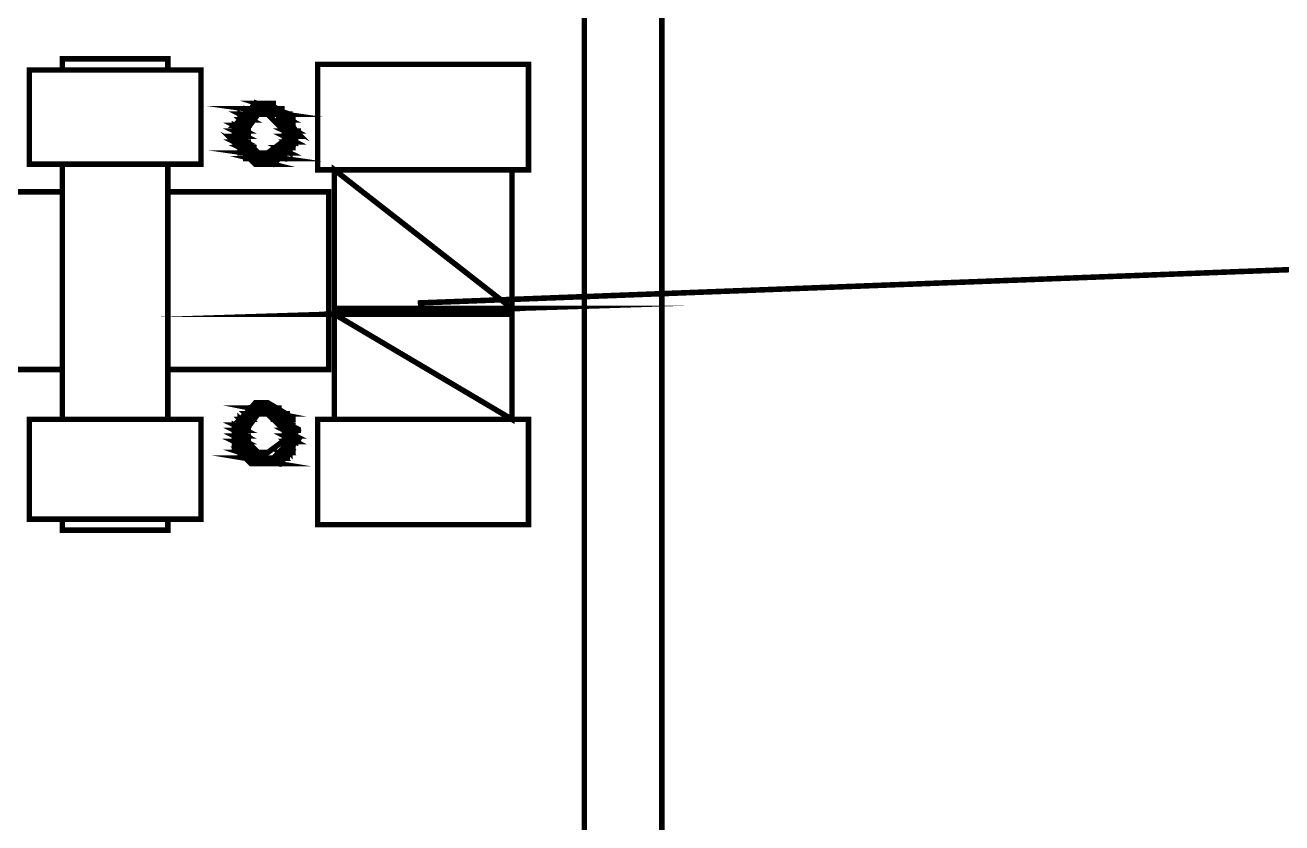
# Model space of a CAD drawing. Extents: x 219 to 1226, y 175 to 465.
# Drawn here: x 933.04 to 942.64, y 295.2 to 301.29 of the extents above; entities that cross this region are included whole.
import ezdxf

# ---------------------------------------------------------------- set-up
doc = ezdxf.new("R2010")
doc.units = 0
doc.header["$MEASUREMENT"] = 0
doc.layers.add('C00-00-00-BLACK', color=7, linetype='Continuous')
doc.layers.add('CFF-00-00', color=1, linetype='Continuous')

msp = doc.modelspace()

# ---------------------------------------------------------------- linework, layer by layer
at = {"layer": 'C00-00-00-BLACK', "const_width": 0.0423}
for points in [[(937.3104, 309.4712), (937.3104, 300.2282)], [(937.9034, 309.4712), (937.9034, 289.1222)], [(934.1284, 300.9482), (934.1284, 301.0332), (933.3234, 301.0332), (933.3234, 300.9482)], [(937.3104, 300.3142), (937.3104, 289.1222)], [(933.3234, 300.2282), (933.3234, 298.2792)], [(934.1284, 298.2792), (934.1284, 300.2282)], [(935.4004, 298.2792), (935.4004, 300.1862)], [(936.7584, 298.2792), (936.7584, 300.1862)], [(933.3234, 300.0182), (931.9234, 300.0182), (931.9234, 298.6602), (933.3234, 298.6602)], [(934.1284, 298.6602), (935.3574, 298.6602), (935.3574, 300.0182), (934.1284, 300.0182)], [(934.1284, 297.5172), (934.1284, 297.4332), (933.3234, 297.4332), (933.3234, 297.5172)], [(933.3234, 297.5172), (934.1284, 297.5172)]]:
    msp.add_lwpolyline(points, dxfattribs=at)
for points in [[(935.2734, 300.1862), (936.8844, 300.1862), (936.8844, 300.9912), (935.2734, 300.9912), (935.2734, 300.1862)], [(933.0704, 300.2282), (934.3824, 300.2282), (934.3824, 300.9482), (933.0704, 300.9482), (933.0704, 300.2282)], [(935.1044, 300.4412), (935.1044, 300.4852), (935.0244, 300.6162), (934.8934, 300.6942), (934.8504, 300.6942), (934.7974, 300.6942), (934.6384, 300.5042), (934.6384, 300.4412), (934.6384, 300.3892), (934.7974, 300.2282), (934.8504, 300.2282), (934.9144, 300.2282), (935.1044, 300.3892), (935.1044, 300.4412)], [(934.9344, 300.6942), (934.8074, 300.6942), (934.9344, 300.6522), (934.9344, 300.6942)], [(934.8074, 300.6942), (934.9344, 300.6522), (934.8074, 300.6522), (934.8074, 300.6942)], [(934.8504, 300.6942), (934.9344, 300.6942), (934.8074, 300.6942), (934.8504, 300.6942)], [(934.8914, 300.6942), (934.8504, 300.6942), (934.8914, 300.6942), (934.8914, 300.6942)], [(934.8914, 300.6942), (934.8504, 300.6942), (934.9344, 300.6942), (934.8914, 300.6942)], [(934.9774, 300.6522), (934.7234, 300.6522), (935.0204, 300.6102), (934.9774, 300.6522)], [(934.7654, 300.6102), (934.6814, 300.6102), (934.7654, 300.5672), (934.7654, 300.6102)], [(934.6814, 300.6102), (934.7654, 300.5672), (934.6814, 300.5672), (934.6814, 300.6102)], [(934.7234, 300.6102), (934.7654, 300.6102), (934.6814, 300.6102), (934.7234, 300.6102)], [(934.6814, 300.6102), (934.7654, 300.6102), (934.8074, 300.6102), (934.6814, 300.6102)], [(934.7654, 300.6102), (934.8074, 300.6102), (934.6814, 300.6102), (934.7654, 300.6102)], [(934.7234, 300.6522), (935.0204, 300.6102), (934.7234, 300.6102), (934.7234, 300.6522)], [(934.7654, 300.6522), (934.9774, 300.6522), (934.7234, 300.6522), (934.7654, 300.6522)], [(934.7234, 300.6102), (935.0204, 300.6102), (935.0614, 300.6102), (934.7234, 300.6102)], [(935.0204, 300.6102), (935.0614, 300.6102), (934.7234, 300.6102), (935.0204, 300.6102)], [(934.8504, 300.6102), (934.8914, 300.6102), (934.7234, 300.6102), (934.8504, 300.6102)], [(934.8504, 300.6102), (934.7234, 300.6102), (934.8914, 300.6102), (934.8504, 300.6102)], [(934.8074, 300.6102), (934.8504, 300.6102), (934.7234, 300.6102), (934.8074, 300.6102)], [(934.8074, 300.6102), (934.7234, 300.6102), (934.8504, 300.6102), (934.8074, 300.6102)], [(934.8074, 300.6102), (934.7234, 300.6102), (934.7654, 300.6102), (934.8074, 300.6102)], [(935.0204, 300.4412), (935.0204, 300.4832), (934.8914, 300.6102), (934.8504, 300.6102), (934.8184, 300.6102), (934.7234, 300.4832), (934.7234, 300.4412), (934.7234, 300.4092), (934.8184, 300.3142), (934.8504, 300.3142), (934.8914, 300.3142), (935.0204, 300.4092), (935.0204, 300.4412)], [(934.8074, 300.6522), (934.9774, 300.6522), (934.7654, 300.6522), (934.8074, 300.6522)], [(934.7654, 300.6522), (934.9774, 300.6522), (935.0204, 300.6522), (934.7654, 300.6522)], [(934.9774, 300.6522), (935.0204, 300.6522), (934.7654, 300.6522), (934.9774, 300.6522)], [(934.9774, 300.6522), (934.7654, 300.6522), (934.9774, 300.6522)], [(934.9344, 300.6522), (934.8074, 300.6522), (934.9774, 300.6522), (934.9344, 300.6522)], [(934.8914, 300.6102), (935.0204, 300.6102), (935.0614, 300.6102), (934.8914, 300.6102)], [(935.0204, 300.6102), (935.0614, 300.6102), (934.8914, 300.6102), (935.0204, 300.6102)], [(934.8914, 300.6102), (935.0204, 300.6102), (935.0614, 300.6102), (934.8914, 300.6102)], [(935.0204, 300.6102), (935.0614, 300.6102), (934.8914, 300.6102), (935.0204, 300.6102)], [(935.0204, 300.6102), (934.8914, 300.6102), (935.0204, 300.6102)], [(934.8914, 300.6102), (935.0204, 300.6102), (934.9344, 300.6102), (934.8914, 300.6102)], [(935.0614, 300.6102), (934.9774, 300.6102), (935.0614, 300.5672), (935.0614, 300.6102)], [(934.9344, 300.6102), (935.0204, 300.6102), (935.0614, 300.6102), (934.9344, 300.6102)], [(935.0204, 300.6102), (935.0614, 300.6102), (934.9344, 300.6102), (935.0204, 300.6102)], [(935.0204, 300.6102), (934.9344, 300.6102), (935.0614, 300.6102), (935.0204, 300.6102)], [(934.9344, 300.6102), (935.0614, 300.6102), (934.9774, 300.6102), (934.9344, 300.6102)], [(934.9774, 300.6102), (935.0614, 300.5672), (934.9774, 300.5672), (934.9774, 300.6102)], [(935.0204, 300.5672), (935.0614, 300.5252), (935.0204, 300.5252), (935.0204, 300.5672)], [(934.7234, 300.4822), (934.6384, 300.4822), (934.7234, 300.4412), (934.7234, 300.4822)], [(934.7234, 300.5252), (934.6384, 300.5252), (934.7234, 300.4822), (934.7234, 300.5252)], [(934.6814, 300.5672), (934.7234, 300.5252), (934.6384, 300.5252), (934.6814, 300.5672)], [(934.6384, 300.5252), (934.7234, 300.4822), (934.6384, 300.4822), (934.6384, 300.5252)], [(934.6384, 300.5252), (934.7234, 300.5252), (934.7654, 300.5252), (934.6384, 300.5252)], [(934.7234, 300.5252), (934.7654, 300.5252), (934.6384, 300.5252), (934.7234, 300.5252)], [(934.6384, 300.5252), (934.7234, 300.5252), (934.7654, 300.5252), (934.6384, 300.5252)], [(934.7234, 300.5252), (934.7654, 300.5252), (934.6384, 300.5252), (934.7234, 300.5252)], [(934.6384, 300.4822), (934.7234, 300.4412), (934.6384, 300.4412), (934.6384, 300.4822)], [(934.6384, 300.4822), (934.7234, 300.4822), (934.7654, 300.4822), (934.6384, 300.4822)], [(934.7234, 300.4822), (934.7654, 300.4822), (934.6384, 300.4822), (934.7234, 300.4822)], [(934.7234, 300.5672), (934.6814, 300.5672), (934.7234, 300.5252), (934.7234, 300.5672)], [(934.7234, 300.5672), (934.7654, 300.5672), (934.6814, 300.5672), (934.7234, 300.5672)], [(934.7234, 300.5672), (934.6814, 300.5672), (934.7654, 300.5672), (934.7234, 300.5672)], [(934.6814, 300.5672), (934.7234, 300.5672), (934.7654, 300.5672), (934.6814, 300.5672)], [(934.7234, 300.5672), (934.7654, 300.5672), (934.6814, 300.5672), (934.7234, 300.5672)], [(935.1044, 300.4822), (935.0204, 300.4822), (935.1044, 300.4412), (935.1044, 300.4822)], [(935.0614, 300.5252), (935.0204, 300.5252), (935.1044, 300.4822), (935.0614, 300.5252)], [(934.9774, 300.5672), (935.0614, 300.5672), (935.1044, 300.5672), (934.9774, 300.5672)], [(935.0614, 300.5672), (935.1044, 300.5672), (934.9774, 300.5672), (935.0614, 300.5672)], [(935.0614, 300.5672), (934.9774, 300.5672), (935.0614, 300.5672)], [(934.9774, 300.5672), (935.0614, 300.5672), (935.0204, 300.5672), (934.9774, 300.5672)], [(935.0614, 300.5672), (935.0204, 300.5672), (935.0614, 300.5252), (935.0614, 300.5672)], [(935.0204, 300.5252), (935.1044, 300.4822), (935.0204, 300.4822), (935.0204, 300.5252)], [(935.0204, 300.5252), (935.0614, 300.5252), (935.1044, 300.5252), (935.0204, 300.5252)], [(935.0614, 300.5252), (935.1044, 300.5252), (935.0204, 300.5252), (935.0614, 300.5252)], [(935.0204, 300.4822), (935.1044, 300.4412), (935.0204, 300.4412), (935.0204, 300.4822)], [(935.0204, 300.4822), (935.1044, 300.4822), (935.1464, 300.4822), (935.0204, 300.4822)], [(935.1044, 300.4822), (935.1464, 300.4822), (935.0204, 300.4822), (935.1044, 300.4822)], [(934.6384, 300.3982), (934.7234, 300.3552), (934.6814, 300.3552), (934.6384, 300.3982)], [(934.7234, 300.4412), (934.6384, 300.4412), (934.7234, 300.3982), (934.7234, 300.4412)], [(934.7234, 300.3982), (934.6384, 300.3982), (934.7234, 300.3552), (934.7234, 300.3982)], [(934.6384, 300.4412), (934.7234, 300.3982), (934.6384, 300.3982), (934.6384, 300.4412)], [(934.6384, 300.4412), (934.7234, 300.4412), (934.7654, 300.4412), (934.6384, 300.4412)], [(934.7234, 300.4412), (934.7654, 300.4412), (934.6384, 300.4412), (934.7234, 300.4412)], [(934.6384, 300.3982), (934.7234, 300.3982), (934.7654, 300.3982), (934.6384, 300.3982)], [(934.7234, 300.3982), (934.7654, 300.3982), (934.6384, 300.3982), (934.7234, 300.3982)], [(934.6384, 300.3982), (934.7234, 300.3982), (934.7654, 300.3982), (934.6384, 300.3982)], [(934.7234, 300.3982), (934.7654, 300.3982), (934.6384, 300.3982), (934.7234, 300.3982)], [(935.1044, 300.4412), (935.0204, 300.4412), (935.1044, 300.3982), (935.1044, 300.4412)], [(935.0614, 300.3982), (935.0204, 300.3982), (935.0614, 300.3552), (935.0614, 300.3982)], [(935.0204, 300.4412), (935.1044, 300.3982), (935.0204, 300.3982), (935.0204, 300.4412)], [(935.0204, 300.4412), (935.1044, 300.4412), (935.1464, 300.4412), (935.0204, 300.4412)], [(935.1044, 300.4412), (935.1464, 300.4412), (935.0204, 300.4412), (935.1044, 300.4412)], [(935.0204, 300.3982), (935.0614, 300.3552), (935.0204, 300.3552), (935.0204, 300.3982)], [(935.0614, 300.3982), (935.1044, 300.3982), (935.0204, 300.3982), (935.0614, 300.3982)], [(935.0614, 300.3982), (935.0204, 300.3982), (935.1044, 300.3982), (935.0614, 300.3982)], [(935.0204, 300.3982), (935.0614, 300.3982), (935.1044, 300.3982), (935.0204, 300.3982)], [(935.0614, 300.3982), (935.1044, 300.3982), (935.0204, 300.3982), (935.0614, 300.3982)], [(935.0204, 300.3142), (934.7234, 300.3142), (935.0204, 300.2712), (935.0204, 300.3142)], [(934.7654, 300.3552), (934.6814, 300.3552), (934.7654, 300.3142), (934.7654, 300.3552)], [(934.6814, 300.3552), (934.7654, 300.3142), (934.6814, 300.3142), (934.6814, 300.3552)], [(934.6814, 300.3552), (934.7234, 300.3552), (934.7654, 300.3552), (934.6814, 300.3552)], [(934.7234, 300.3552), (934.7654, 300.3552), (934.6814, 300.3552), (934.7234, 300.3552)], [(934.7654, 300.3552), (934.8074, 300.3552), (934.6814, 300.3552), (934.7654, 300.3552)], [(934.7654, 300.3552), (934.6814, 300.3552), (934.7234, 300.3552), (934.7654, 300.3552)], [(934.6814, 300.3142), (934.7654, 300.3142), (934.8074, 300.3142), (934.6814, 300.3142)], [(934.7654, 300.3142), (934.8074, 300.3142), (934.6814, 300.3142), (934.7654, 300.3142)], [(934.7654, 300.3142), (934.6814, 300.3142), (934.8074, 300.3142), (934.7654, 300.3142)], [(934.6814, 300.3142), (934.8074, 300.3142), (934.7234, 300.3142), (934.6814, 300.3142)], [(934.7654, 300.2712), (934.9344, 300.2282), (934.8074, 300.2282), (934.7654, 300.2712)], [(934.7234, 300.3142), (935.0204, 300.2712), (934.7234, 300.2712), (934.7234, 300.3142)], [(934.8504, 300.3142), (934.8914, 300.3142), (934.7234, 300.3142), (934.8504, 300.3142)], [(934.8504, 300.3142), (934.7234, 300.3142), (934.8074, 300.3142), (934.8504, 300.3142)], [(934.8914, 300.3142), (934.9344, 300.3142), (934.7234, 300.3142), (934.8914, 300.3142)], [(934.8914, 300.3142), (934.7234, 300.3142), (934.8504, 300.3142), (934.8914, 300.3142)], [(934.9344, 300.3142), (935.0204, 300.3142), (934.8914, 300.3142), (934.9344, 300.3142)], [(934.8914, 300.3142), (935.0204, 300.3142), (935.0614, 300.3142), (934.8914, 300.3142)], [(935.0204, 300.3142), (935.0614, 300.3142), (934.8914, 300.3142), (935.0204, 300.3142)], [(935.0614, 300.3552), (934.9774, 300.3552), (935.0614, 300.3142), (935.0614, 300.3552)], [(934.9774, 300.3142), (935.0204, 300.3142), (934.9344, 300.3142), (934.9774, 300.3142)], [(934.9344, 300.3142), (935.0204, 300.3142), (935.0614, 300.3142), (934.9344, 300.3142)], [(935.0204, 300.3142), (935.0614, 300.3142), (934.9344, 300.3142), (935.0204, 300.3142)], [(935.0204, 300.3142), (934.9344, 300.3142), (935.0204, 300.3142)], [(934.9774, 300.3552), (935.0614, 300.3142), (934.9774, 300.3142), (934.9774, 300.3552)], [(935.0204, 300.3552), (935.0614, 300.3552), (934.9774, 300.3552), (935.0204, 300.3552)], [(934.9774, 300.3552), (935.0614, 300.3552), (935.1044, 300.3552), (934.9774, 300.3552)], [(935.0614, 300.3552), (935.1044, 300.3552), (934.9774, 300.3552), (935.0614, 300.3552)], [(935.0614, 300.3142), (934.9774, 300.3142), (935.0204, 300.3142), (935.0614, 300.3142)], [(935.0614, 300.3552), (935.0204, 300.3552), (935.0614, 300.3552)], [(934.9774, 300.2712), (934.7654, 300.2712), (934.9344, 300.2282), (934.9774, 300.2712)], [(934.9774, 300.2712), (935.0204, 300.2712), (934.7234, 300.2712), (934.9774, 300.2712)], [(934.9774, 300.2712), (934.7234, 300.2712), (935.0204, 300.2712), (934.9774, 300.2712)], [(934.9774, 300.2712), (934.7234, 300.2712), (934.9774, 300.2712)], [(934.7234, 300.2712), (934.9774, 300.2712), (934.7654, 300.2712), (934.7234, 300.2712)], [(934.7654, 300.2712), (934.9774, 300.2712), (935.0204, 300.2712), (934.7654, 300.2712)], [(934.9774, 300.2712), (935.0204, 300.2712), (934.7654, 300.2712), (934.9774, 300.2712)], [(934.8074, 300.2282), (934.9344, 300.2282), (934.9774, 300.2282), (934.8074, 300.2282)], [(934.9344, 300.2282), (934.9774, 300.2282), (934.8074, 300.2282), (934.9344, 300.2282)], [(934.8914, 300.2282), (934.8504, 300.2282), (934.8074, 300.2282), (934.8914, 300.2282)], [(934.8074, 300.2282), (934.9344, 300.2282), (934.8914, 300.2282), (934.8074, 300.2282)], [(934.8914, 300.2282), (934.9344, 300.2282), (934.8504, 300.2282), (934.8914, 300.2282)], [(935.4004, 300.1862), (935.4004, 299.1262), (936.7584, 299.1262), (935.4004, 300.1862)], [(935.4004, 300.1862), (936.7584, 300.1862), (936.7584, 299.1262), (935.4004, 300.1862)], [(936.7584, 299.1262), (935.4004, 299.0832), (936.7584, 299.0832), (936.7584, 299.1262)], [(936.7584, 299.0832), (935.4004, 299.0832), (936.7584, 298.2792), (936.7584, 299.0832)], [(935.4004, 299.1262), (936.7584, 299.1262), (935.4004, 299.0832), (935.4004, 299.1262)], [(935.4004, 299.0832), (936.7584, 298.2792), (935.4004, 298.2792), (935.4004, 299.0832)], [(935.1044, 298.1522), (935.1044, 298.1962), (935.0244, 298.3272), (934.8934, 298.4052), (934.8504, 298.4052), (934.7974, 298.4052), (934.6384, 298.2152), (934.6384, 298.1522), (934.6384, 298.0992), (934.7974, 297.9402), (934.8504, 297.9402), (934.9144, 297.9402), (935.1044, 298.0992), (935.1044, 298.1522)], [(934.7654, 298.3642), (934.9774, 298.3212), (934.7654, 298.3212), (934.7654, 298.3642)], [(933.0704, 297.5172), (934.3824, 297.5172), (934.3824, 298.2792), (933.0704, 298.2792), (933.0704, 297.5172)], [(934.9774, 298.3642), (934.7654, 298.3642), (934.9774, 298.3212), (934.9774, 298.3642)], [(934.7234, 298.3212), (934.7654, 298.2792), (934.6814, 298.2792), (934.7234, 298.3212)], [(934.7654, 298.2792), (934.6814, 298.2792), (934.7234, 298.2362), (934.7654, 298.2792)], [(934.6814, 298.2792), (934.7234, 298.2362), (934.6814, 298.2362), (934.6814, 298.2792)], [(934.6814, 298.2792), (934.7654, 298.2792), (934.8074, 298.2792), (934.6814, 298.2792)], [(934.7654, 298.2792), (934.8074, 298.2792), (934.6814, 298.2792), (934.7654, 298.2792)], [(934.6814, 298.2792), (934.7654, 298.2792), (934.8074, 298.2792), (934.6814, 298.2792)], [(934.7654, 298.2792), (934.8074, 298.2792), (934.6814, 298.2792), (934.7654, 298.2792)], [(934.8074, 298.3212), (934.7234, 298.3212), (934.7654, 298.2792), (934.8074, 298.3212)], [(934.7654, 298.3212), (934.9774, 298.3212), (934.7234, 298.3212), (934.7654, 298.3212)], [(935.0204, 298.3212), (935.0614, 298.3212), (934.7234, 298.3212), (935.0204, 298.3212)], [(935.0204, 298.3212), (934.7234, 298.3212), (934.9774, 298.3212), (935.0204, 298.3212)], [(934.7234, 298.3212), (935.0204, 298.3212), (935.0614, 298.3212), (934.7234, 298.3212)], [(935.0204, 298.3212), (935.0614, 298.3212), (934.7234, 298.3212), (935.0204, 298.3212)], [(934.8504, 298.3212), (934.8914, 298.3212), (934.7234, 298.3212), (934.8504, 298.3212)], [(934.8504, 298.3212), (934.7234, 298.3212), (934.8914, 298.3212), (934.8504, 298.3212)], [(934.8074, 298.3212), (934.8504, 298.3212), (934.7234, 298.3212), (934.8074, 298.3212)], [(934.8074, 298.3212), (934.7234, 298.3212), (934.8504, 298.3212), (934.8074, 298.3212)], [(935.0204, 298.1522), (935.0204, 298.1952), (934.8914, 298.3212), (934.8504, 298.3212), (934.8184, 298.3212), (934.7234, 298.1952), (934.7234, 298.1522), (934.7234, 298.1202), (934.8184, 298.0252), (934.8504, 298.0252), (934.8914, 298.0252), (935.0204, 298.1202), (935.0204, 298.1522)], [(934.8074, 298.3642), (934.9774, 298.3642), (934.7654, 298.3642), (934.8074, 298.3642)], [(934.9774, 298.3212), (934.7654, 298.3212), (934.9774, 298.3212)], [(934.8504, 298.3642), (934.9344, 298.3642), (934.8074, 298.3642), (934.8504, 298.3642)], [(934.8074, 298.3642), (934.9344, 298.3642), (934.9774, 298.3642), (934.8074, 298.3642)], [(934.9344, 298.3642), (934.9774, 298.3642), (934.8074, 298.3642), (934.9344, 298.3642)], [(934.9344, 298.3642), (934.8074, 298.3642), (934.9774, 298.3642), (934.9344, 298.3642)], [(934.8914, 298.3642), (934.8504, 298.3642), (934.8914, 298.3642), (934.8914, 298.3642)], [(934.8914, 298.3642), (934.8504, 298.3642), (934.9344, 298.3642), (934.8914, 298.3642)], [(935.0204, 298.3212), (934.9344, 298.3212), (935.0204, 298.2792), (935.0204, 298.3212)], [(934.9774, 298.2792), (935.0614, 298.2362), (935.0204, 298.2362), (934.9774, 298.2792)], [(934.8914, 298.3212), (935.0204, 298.3212), (935.0614, 298.3212), (934.8914, 298.3212)], [(935.0204, 298.3212), (935.0614, 298.3212), (934.8914, 298.3212), (935.0204, 298.3212)], [(935.0204, 298.3212), (934.8914, 298.3212), (935.0204, 298.3212)], [(934.8914, 298.3212), (935.0204, 298.3212), (934.9344, 298.3212), (934.8914, 298.3212)], [(935.0614, 298.2792), (934.9774, 298.2792), (935.0614, 298.2362), (935.0614, 298.2792)], [(934.9344, 298.3212), (935.0204, 298.2792), (934.9344, 298.2792), (934.9344, 298.3212)], [(935.0204, 298.2792), (934.9344, 298.2792), (935.0614, 298.2792), (935.0204, 298.2792)], [(934.9344, 298.2792), (935.0614, 298.2792), (934.9774, 298.2792), (934.9344, 298.2792)], [(934.9774, 298.2792), (935.0614, 298.2792), (935.1044, 298.2792), (934.9774, 298.2792)], [(935.0614, 298.2792), (935.1044, 298.2792), (934.9774, 298.2792), (935.0614, 298.2792)], [(934.9774, 298.2792), (935.0614, 298.2792), (935.1044, 298.2792), (934.9774, 298.2792)], [(935.0614, 298.2792), (935.1044, 298.2792), (934.9774, 298.2792), (935.0614, 298.2792)], [(935.2734, 297.4742), (936.8844, 297.4742), (936.8844, 298.2792), (935.2734, 298.2792), (935.2734, 297.4742)], [(934.7234, 298.2362), (934.6384, 298.2362), (934.7234, 298.1952), (934.7234, 298.2362)], [(934.7234, 298.1952), (934.6384, 298.1952), (934.7234, 298.1522), (934.7234, 298.1952)], [(934.6384, 298.2362), (934.7234, 298.1952), (934.6384, 298.1952), (934.6384, 298.2362)], [(934.6814, 298.2362), (934.7234, 298.2362), (934.6384, 298.2362), (934.6814, 298.2362)], [(934.6384, 298.1952), (934.7234, 298.1522), (934.6384, 298.1522), (934.6384, 298.1952)], [(934.6384, 298.1952), (934.7234, 298.1952), (934.7654, 298.1952), (934.6384, 298.1952)], [(934.7234, 298.1952), (934.7654, 298.1952), (934.6384, 298.1952), (934.7234, 298.1952)], [(934.6814, 298.2362), (934.7234, 298.2362), (934.7654, 298.2362), (934.6814, 298.2362)], [(934.7234, 298.2362), (934.7654, 298.2362), (934.6814, 298.2362), (934.7234, 298.2362)], [(934.7234, 298.2362), (934.6814, 298.2362), (934.7234, 298.2362)], [(935.1044, 298.1952), (935.0204, 298.1952), (935.1044, 298.1522), (935.1044, 298.1952)], [(935.0614, 298.2362), (935.0204, 298.2362), (935.0614, 298.1952), (935.0614, 298.2362)], [(935.0204, 298.2362), (935.0614, 298.1952), (935.0204, 298.1952), (935.0204, 298.2362)], [(935.0204, 298.2362), (935.0614, 298.2362), (935.1044, 298.2362), (935.0204, 298.2362)], [(935.0614, 298.2362), (935.1044, 298.2362), (935.0204, 298.2362), (935.0614, 298.2362)], [(935.0204, 298.1952), (935.1044, 298.1522), (935.0204, 298.1522), (935.0204, 298.1952)], [(935.1044, 298.1952), (935.1464, 298.1952), (935.0204, 298.1952), (935.1044, 298.1952)], [(935.1044, 298.1952), (935.0204, 298.1952), (935.0614, 298.1952), (935.1044, 298.1952)], [(935.0204, 298.1952), (935.1044, 298.1952), (935.1464, 298.1952), (935.0204, 298.1952)], [(935.1044, 298.1952), (935.1464, 298.1952), (935.0204, 298.1952), (935.1044, 298.1952)], [(934.7234, 298.1092), (934.6384, 298.1092), (934.7234, 298.0682), (934.7234, 298.1092)], [(934.7234, 298.1522), (934.6384, 298.1522), (934.7234, 298.1092), (934.7234, 298.1522)], [(934.6384, 298.1522), (934.7234, 298.1092), (934.6384, 298.1092), (934.6384, 298.1522)], [(934.6384, 298.1522), (934.7234, 298.1522), (934.7654, 298.1522), (934.6384, 298.1522)], [(934.7234, 298.1522), (934.7654, 298.1522), (934.6384, 298.1522), (934.7234, 298.1522)], [(934.6384, 298.1522), (934.7234, 298.1522), (934.7654, 298.1522), (934.6384, 298.1522)], [(934.7234, 298.1522), (934.7654, 298.1522), (934.6384, 298.1522), (934.7234, 298.1522)], [(934.6384, 298.1092), (934.7234, 298.0682), (934.6384, 298.0682), (934.6384, 298.1092)], [(934.6384, 298.1092), (934.7234, 298.1092), (934.7654, 298.1092), (934.6384, 298.1092)], [(934.7234, 298.1092), (934.7654, 298.1092), (934.6384, 298.1092), (934.7234, 298.1092)], [(934.6814, 298.0682), (934.7234, 298.0252), (934.6814, 298.0252), (934.6814, 298.0682)], [(935.1044, 298.1522), (935.0204, 298.1522), (935.1044, 298.1092), (935.1044, 298.1522)], [(935.1044, 298.1092), (935.0204, 298.1092), (935.0614, 298.0682), (935.1044, 298.1092)], [(935.0204, 298.1522), (935.1044, 298.1092), (935.0204, 298.1092), (935.0204, 298.1522)], [(935.0204, 298.1092), (935.0614, 298.0682), (935.0204, 298.0682), (935.0204, 298.1092)], [(935.0204, 298.1092), (935.1044, 298.1092), (935.1464, 298.1092), (935.0204, 298.1092)], [(935.1044, 298.1092), (935.1464, 298.1092), (935.0204, 298.1092), (935.1044, 298.1092)], [(934.7654, 298.0252), (934.6814, 298.0252), (934.8074, 297.9822), (934.7654, 298.0252)], [(934.6814, 298.0252), (934.8074, 297.9822), (934.7234, 297.9822), (934.6814, 298.0252)], [(934.6384, 298.0682), (934.7234, 298.0682), (934.7654, 298.0682), (934.6384, 298.0682)], [(934.7234, 298.0682), (934.7654, 298.0682), (934.6384, 298.0682), (934.7234, 298.0682)], [(934.7234, 298.0682), (934.6384, 298.0682), (934.7234, 298.0682)], [(934.6384, 298.0682), (934.7234, 298.0682), (934.6814, 298.0682), (934.6384, 298.0682)], [(934.7234, 298.0682), (934.6814, 298.0682), (934.7234, 298.0252), (934.7234, 298.0682)], [(934.7654, 298.0252), (934.8074, 298.0252), (934.6814, 298.0252), (934.7654, 298.0252)], [(934.7654, 298.0252), (934.6814, 298.0252), (934.7234, 298.0252), (934.7654, 298.0252)], [(934.6814, 298.0252), (934.7654, 298.0252), (934.8074, 298.0252), (934.6814, 298.0252)], [(934.7654, 298.0252), (934.8074, 298.0252), (934.6814, 298.0252), (934.7654, 298.0252)], [(934.6814, 298.0252), (934.7654, 298.0252), (934.8074, 298.0252), (934.6814, 298.0252)], [(934.7654, 298.0252), (934.8074, 298.0252), (934.6814, 298.0252), (934.7654, 298.0252)], [(934.7234, 297.9822), (934.9774, 297.9402), (934.7654, 297.9402), (934.7234, 297.9822)], [(934.9774, 298.0252), (935.0204, 297.9822), (934.9344, 297.9822), (934.9774, 298.0252)], [(935.0204, 298.0682), (935.0614, 298.0252), (934.9774, 298.0252), (935.0204, 298.0682)], [(935.0614, 298.0252), (934.9774, 298.0252), (935.0204, 297.9822), (935.0614, 298.0252)], [(934.9774, 298.0252), (935.0614, 298.0252), (935.1044, 298.0252), (934.9774, 298.0252)], [(935.0614, 298.0252), (935.1044, 298.0252), (934.9774, 298.0252), (935.0614, 298.0252)], [(934.9774, 298.0252), (935.0614, 298.0252), (935.1044, 298.0252), (934.9774, 298.0252)], [(935.0614, 298.0252), (935.1044, 298.0252), (934.9774, 298.0252), (935.0614, 298.0252)], [(935.0614, 298.0682), (935.0204, 298.0682), (935.0614, 298.0252), (935.0614, 298.0682)], [(935.0204, 298.0682), (935.0614, 298.0682), (935.1044, 298.0682), (935.0204, 298.0682)], [(935.0614, 298.0682), (935.1044, 298.0682), (935.0204, 298.0682), (935.0614, 298.0682)], [(935.0204, 298.0682), (935.0614, 298.0682), (935.1044, 298.0682), (935.0204, 298.0682)], [(935.0614, 298.0682), (935.1044, 298.0682), (935.0204, 298.0682), (935.0614, 298.0682)], [(934.9774, 297.9822), (934.7234, 297.9822), (934.9774, 297.9402), (934.9774, 297.9822)], [(934.8504, 297.9822), (934.8914, 297.9822), (934.7234, 297.9822), (934.8504, 297.9822)], [(934.8504, 297.9822), (934.7234, 297.9822), (934.8074, 297.9822), (934.8504, 297.9822)], [(934.8914, 297.9822), (934.9344, 297.9822), (934.7234, 297.9822), (934.8914, 297.9822)], [(934.8914, 297.9822), (934.7234, 297.9822), (934.8504, 297.9822), (934.8914, 297.9822)], [(934.7234, 297.9822), (935.0204, 297.9822), (935.0614, 297.9822), (934.7234, 297.9822)], [(935.0204, 297.9822), (935.0614, 297.9822), (934.7234, 297.9822), (935.0204, 297.9822)], [(934.9774, 297.9822), (935.0204, 297.9822), (934.7234, 297.9822), (934.9774, 297.9822)], [(934.9774, 297.9822), (934.7234, 297.9822), (935.0204, 297.9822), (934.9774, 297.9822)], [(934.7654, 297.9402), (934.9774, 297.9402), (935.0204, 297.9402), (934.7654, 297.9402)], [(934.9774, 297.9402), (935.0204, 297.9402), (934.7654, 297.9402), (934.9774, 297.9402)], [(934.9774, 297.9402), (934.7654, 297.9402), (934.9344, 297.9402), (934.9774, 297.9402)], [(934.7654, 297.9402), (934.9344, 297.9402), (934.8074, 297.9402), (934.7654, 297.9402)], [(934.8074, 297.9402), (934.9344, 297.9402), (934.9774, 297.9402), (934.8074, 297.9402)], [(934.9344, 297.9402), (934.9774, 297.9402), (934.8074, 297.9402), (934.9344, 297.9402)], [(934.8914, 297.9402), (934.8504, 297.9402), (934.8074, 297.9402), (934.8914, 297.9402)], [(934.8074, 297.9402), (934.9344, 297.9402), (934.8914, 297.9402), (934.8074, 297.9402)], [(934.8914, 297.9402), (934.9344, 297.9402), (934.8504, 297.9402), (934.8914, 297.9402)], [(934.9344, 297.9822), (935.0204, 297.9822), (934.8914, 297.9822), (934.9344, 297.9822)], [(934.8914, 297.9822), (935.0204, 297.9822), (935.0614, 297.9822), (934.8914, 297.9822)], [(935.0204, 297.9822), (935.0614, 297.9822), (934.8914, 297.9822), (935.0204, 297.9822)], [(934.8914, 297.9822), (935.0204, 297.9822), (935.0614, 297.9822), (934.8914, 297.9822)], [(935.0204, 297.9822), (935.0614, 297.9822), (934.8914, 297.9822), (935.0204, 297.9822)], [(934.9344, 297.9822), (935.0204, 297.9822), (935.0614, 297.9822), (934.9344, 297.9822)], [(935.0204, 297.9822), (935.0614, 297.9822), (934.9344, 297.9822), (935.0204, 297.9822)], [(935.0204, 297.9822), (934.9344, 297.9822), (935.0204, 297.9822)]]:
    msp.add_lwpolyline(points, close=True, dxfattribs=at)
at = {"layer": 'C00-00-00-BLACK'}
for points in [[(934.8504, 300.6942), (934.9344, 300.6942), (934.8074, 300.6942), (934.8504, 300.6942)], [(934.9344, 300.6942), (934.8074, 300.6942), (934.9344, 300.6522), (934.9344, 300.6942)], [(934.8074, 300.6942), (934.9344, 300.6522), (934.8074, 300.6522), (934.8074, 300.6942)], [(934.8914, 300.6942), (934.8504, 300.6942), (934.8914, 300.6942), (934.8914, 300.6942)], [(934.8914, 300.6942), (934.8504, 300.6942), (934.9344, 300.6942), (934.8914, 300.6942)], [(934.7234, 300.6102), (934.7654, 300.6102), (934.6814, 300.6102), (934.7234, 300.6102)], [(934.6814, 300.6102), (934.7654, 300.6102), (934.8074, 300.6102), (934.6814, 300.6102)], [(934.7654, 300.6102), (934.8074, 300.6102), (934.6814, 300.6102), (934.7654, 300.6102)], [(934.7654, 300.6102), (934.6814, 300.6102), (934.7654, 300.5672), (934.7654, 300.6102)], [(934.6814, 300.6102), (934.7654, 300.5672), (934.6814, 300.5672), (934.6814, 300.6102)], [(934.7654, 300.6522), (934.9774, 300.6522), (934.7234, 300.6522), (934.7654, 300.6522)], [(934.9774, 300.6522), (934.7234, 300.6522), (935.0204, 300.6102), (934.9774, 300.6522)], [(934.7234, 300.6522), (935.0204, 300.6102), (934.7234, 300.6102), (934.7234, 300.6522)], [(934.7234, 300.6102), (935.0204, 300.6102), (935.0614, 300.6102), (934.7234, 300.6102)], [(935.0204, 300.6102), (935.0614, 300.6102), (934.7234, 300.6102), (935.0204, 300.6102)], [(934.8504, 300.6102), (934.8914, 300.6102), (934.7234, 300.6102), (934.8504, 300.6102)], [(934.8504, 300.6102), (934.7234, 300.6102), (934.8914, 300.6102), (934.8504, 300.6102)], [(934.8074, 300.6102), (934.8504, 300.6102), (934.7234, 300.6102), (934.8074, 300.6102)], [(934.8074, 300.6102), (934.7234, 300.6102), (934.8504, 300.6102), (934.8074, 300.6102)], [(934.8074, 300.6102), (934.7234, 300.6102), (934.7654, 300.6102), (934.8074, 300.6102)], [(934.8074, 300.6522), (934.9774, 300.6522), (934.7654, 300.6522), (934.8074, 300.6522)], [(934.7654, 300.6522), (934.9774, 300.6522), (935.0204, 300.6522), (934.7654, 300.6522)], [(934.9774, 300.6522), (935.0204, 300.6522), (934.7654, 300.6522), (934.9774, 300.6522)], [(934.9774, 300.6522), (934.7654, 300.6522), (934.9774, 300.6522)], [(934.9344, 300.6522), (934.8074, 300.6522), (934.9774, 300.6522), (934.9344, 300.6522)], [(934.8914, 300.6102), (935.0204, 300.6102), (935.0614, 300.6102), (934.8914, 300.6102)], [(935.0204, 300.6102), (935.0614, 300.6102), (934.8914, 300.6102), (935.0204, 300.6102)], [(934.8914, 300.6102), (935.0204, 300.6102), (935.0614, 300.6102), (934.8914, 300.6102)], [(935.0204, 300.6102), (935.0614, 300.6102), (934.8914, 300.6102), (935.0204, 300.6102)], [(935.0204, 300.6102), (934.8914, 300.6102), (935.0204, 300.6102)], [(934.8914, 300.6102), (935.0204, 300.6102), (934.9344, 300.6102), (934.8914, 300.6102)], [(934.9344, 300.6102), (935.0204, 300.6102), (935.0614, 300.6102), (934.9344, 300.6102)], [(935.0204, 300.6102), (935.0614, 300.6102), (934.9344, 300.6102), (935.0204, 300.6102)], [(935.0204, 300.6102), (934.9344, 300.6102), (935.0614, 300.6102), (935.0204, 300.6102)], [(934.9344, 300.6102), (935.0614, 300.6102), (934.9774, 300.6102), (934.9344, 300.6102)], [(935.0614, 300.6102), (934.9774, 300.6102), (935.0614, 300.5672), (935.0614, 300.6102)], [(934.9774, 300.6102), (935.0614, 300.5672), (934.9774, 300.5672), (934.9774, 300.6102)], [(934.6814, 300.5672), (934.7234, 300.5252), (934.6384, 300.5252), (934.6814, 300.5672)], [(934.6384, 300.5252), (934.7234, 300.5252), (934.7654, 300.5252), (934.6384, 300.5252)], [(934.7234, 300.5252), (934.7654, 300.5252), (934.6384, 300.5252), (934.7234, 300.5252)], [(934.6384, 300.5252), (934.7234, 300.5252), (934.7654, 300.5252), (934.6384, 300.5252)], [(934.7234, 300.5252), (934.7654, 300.5252), (934.6384, 300.5252), (934.7234, 300.5252)], [(934.7234, 300.5252), (934.6384, 300.5252), (934.7234, 300.4822), (934.7234, 300.5252)], [(934.6384, 300.5252), (934.7234, 300.4822), (934.6384, 300.4822), (934.6384, 300.5252)], [(934.7234, 300.5672), (934.7654, 300.5672), (934.6814, 300.5672), (934.7234, 300.5672)], [(934.7234, 300.5672), (934.6814, 300.5672), (934.7654, 300.5672), (934.7234, 300.5672)], [(934.6814, 300.5672), (934.7234, 300.5672), (934.7654, 300.5672), (934.6814, 300.5672)], [(934.7234, 300.5672), (934.7654, 300.5672), (934.6814, 300.5672), (934.7234, 300.5672)], [(934.7234, 300.5672), (934.6814, 300.5672), (934.7234, 300.5252), (934.7234, 300.5672)], [(934.9774, 300.5672), (935.0614, 300.5672), (935.1044, 300.5672), (934.9774, 300.5672)], [(935.0614, 300.5672), (935.1044, 300.5672), (934.9774, 300.5672), (935.0614, 300.5672)], [(935.0614, 300.5672), (934.9774, 300.5672), (935.0614, 300.5672)], [(934.9774, 300.5672), (935.0614, 300.5672), (935.0204, 300.5672), (934.9774, 300.5672)], [(935.0614, 300.5672), (935.0204, 300.5672), (935.0614, 300.5252), (935.0614, 300.5672)], [(935.0204, 300.5672), (935.0614, 300.5252), (935.0204, 300.5252), (935.0204, 300.5672)], [(935.0204, 300.5252), (935.0614, 300.5252), (935.1044, 300.5252), (935.0204, 300.5252)], [(935.0614, 300.5252), (935.1044, 300.5252), (935.0204, 300.5252), (935.0614, 300.5252)], [(935.0614, 300.5252), (935.0204, 300.5252), (935.1044, 300.4822), (935.0614, 300.5252)], [(935.0204, 300.5252), (935.1044, 300.4822), (935.0204, 300.4822), (935.0204, 300.5252)], [(934.6384, 300.4822), (934.7234, 300.4822), (934.7654, 300.4822), (934.6384, 300.4822)], [(934.7234, 300.4822), (934.7654, 300.4822), (934.6384, 300.4822), (934.7234, 300.4822)], [(934.7234, 300.4822), (934.6384, 300.4822), (934.7234, 300.4412), (934.7234, 300.4822)], [(934.6384, 300.4822), (934.7234, 300.4412), (934.6384, 300.4412), (934.6384, 300.4822)], [(934.6384, 300.4412), (934.7234, 300.4412), (934.7654, 300.4412), (934.6384, 300.4412)], [(934.7234, 300.4412), (934.7654, 300.4412), (934.6384, 300.4412), (934.7234, 300.4412)], [(934.7234, 300.4412), (934.6384, 300.4412), (934.7234, 300.3982), (934.7234, 300.4412)], [(934.6384, 300.4412), (934.7234, 300.3982), (934.6384, 300.3982), (934.6384, 300.4412)], [(935.0204, 300.4822), (935.1044, 300.4822), (935.1464, 300.4822), (935.0204, 300.4822)], [(935.1044, 300.4822), (935.1464, 300.4822), (935.0204, 300.4822), (935.1044, 300.4822)], [(935.1044, 300.4822), (935.0204, 300.4822), (935.1044, 300.4412), (935.1044, 300.4822)], [(935.0204, 300.4822), (935.1044, 300.4412), (935.0204, 300.4412), (935.0204, 300.4822)], [(935.0204, 300.4412), (935.1044, 300.4412), (935.1464, 300.4412), (935.0204, 300.4412)], [(935.1044, 300.4412), (935.1464, 300.4412), (935.0204, 300.4412), (935.1044, 300.4412)], [(935.1044, 300.4412), (935.0204, 300.4412), (935.1044, 300.3982), (935.1044, 300.4412)], [(935.0204, 300.4412), (935.1044, 300.3982), (935.0204, 300.3982), (935.0204, 300.4412)], [(934.6384, 300.3982), (934.7234, 300.3982), (934.7654, 300.3982), (934.6384, 300.3982)], [(934.7234, 300.3982), (934.7654, 300.3982), (934.6384, 300.3982), (934.7234, 300.3982)], [(934.6384, 300.3982), (934.7234, 300.3982), (934.7654, 300.3982), (934.6384, 300.3982)], [(934.7234, 300.3982), (934.7654, 300.3982), (934.6384, 300.3982), (934.7234, 300.3982)], [(934.7234, 300.3982), (934.6384, 300.3982), (934.7234, 300.3552), (934.7234, 300.3982)], [(934.6384, 300.3982), (934.7234, 300.3552), (934.6814, 300.3552), (934.6384, 300.3982)], [(934.6814, 300.3552), (934.7234, 300.3552), (934.7654, 300.3552), (934.6814, 300.3552)], [(934.7234, 300.3552), (934.7654, 300.3552), (934.6814, 300.3552), (934.7234, 300.3552)], [(934.7654, 300.3552), (934.8074, 300.3552), (934.6814, 300.3552), (934.7654, 300.3552)], [(934.7654, 300.3552), (934.6814, 300.3552), (934.7234, 300.3552), (934.7654, 300.3552)], [(934.7654, 300.3552), (934.6814, 300.3552), (934.7654, 300.3142), (934.7654, 300.3552)], [(934.6814, 300.3552), (934.7654, 300.3142), (934.6814, 300.3142), (934.6814, 300.3552)], [(934.6814, 300.3142), (934.7654, 300.3142), (934.8074, 300.3142), (934.6814, 300.3142)], [(934.7654, 300.3142), (934.8074, 300.3142), (934.6814, 300.3142), (934.7654, 300.3142)], [(934.7654, 300.3142), (934.6814, 300.3142), (934.8074, 300.3142), (934.7654, 300.3142)], [(934.6814, 300.3142), (934.8074, 300.3142), (934.7234, 300.3142), (934.6814, 300.3142)], [(934.8504, 300.3142), (934.8914, 300.3142), (934.7234, 300.3142), (934.8504, 300.3142)], [(934.8504, 300.3142), (934.7234, 300.3142), (934.8074, 300.3142), (934.8504, 300.3142)], [(934.8914, 300.3142), (934.9344, 300.3142), (934.7234, 300.3142), (934.8914, 300.3142)], [(934.8914, 300.3142), (934.7234, 300.3142), (934.8504, 300.3142), (934.8914, 300.3142)], [(935.0204, 300.3142), (934.7234, 300.3142), (935.0204, 300.2712), (935.0204, 300.3142)], [(934.7234, 300.3142), (935.0204, 300.2712), (934.7234, 300.2712), (934.7234, 300.3142)], [(934.9344, 300.3142), (935.0204, 300.3142), (934.8914, 300.3142), (934.9344, 300.3142)], [(934.8914, 300.3142), (935.0204, 300.3142), (935.0614, 300.3142), (934.8914, 300.3142)], [(935.0204, 300.3142), (935.0614, 300.3142), (934.8914, 300.3142), (935.0204, 300.3142)], [(934.9774, 300.3142), (935.0204, 300.3142), (934.9344, 300.3142), (934.9774, 300.3142)], [(934.9344, 300.3142), (935.0204, 300.3142), (935.0614, 300.3142), (934.9344, 300.3142)], [(935.0204, 300.3142), (935.0614, 300.3142), (934.9344, 300.3142), (935.0204, 300.3142)], [(935.0204, 300.3142), (934.9344, 300.3142), (935.0204, 300.3142)], [(935.0204, 300.3552), (935.0614, 300.3552), (934.9774, 300.3552), (935.0204, 300.3552)], [(934.9774, 300.3552), (935.0614, 300.3552), (935.1044, 300.3552), (934.9774, 300.3552)], [(935.0614, 300.3552), (935.1044, 300.3552), (934.9774, 300.3552), (935.0614, 300.3552)], [(935.0614, 300.3552), (934.9774, 300.3552), (935.0614, 300.3142), (935.0614, 300.3552)], [(934.9774, 300.3552), (935.0614, 300.3142), (934.9774, 300.3142), (934.9774, 300.3552)], [(935.0614, 300.3142), (934.9774, 300.3142), (935.0204, 300.3142), (935.0614, 300.3142)], [(935.0614, 300.3982), (935.1044, 300.3982), (935.0204, 300.3982), (935.0614, 300.3982)], [(935.0614, 300.3982), (935.0204, 300.3982), (935.1044, 300.3982), (935.0614, 300.3982)], [(935.0204, 300.3982), (935.0614, 300.3982), (935.1044, 300.3982), (935.0204, 300.3982)], [(935.0614, 300.3982), (935.1044, 300.3982), (935.0204, 300.3982), (935.0614, 300.3982)], [(935.0614, 300.3982), (935.0204, 300.3982), (935.0614, 300.3552), (935.0614, 300.3982)], [(935.0204, 300.3982), (935.0614, 300.3552), (935.0204, 300.3552), (935.0204, 300.3982)], [(935.0614, 300.3552), (935.0204, 300.3552), (935.0614, 300.3552)], [(934.9774, 300.2712), (935.0204, 300.2712), (934.7234, 300.2712), (934.9774, 300.2712)], [(934.9774, 300.2712), (934.7234, 300.2712), (935.0204, 300.2712), (934.9774, 300.2712)], [(934.9774, 300.2712), (934.7234, 300.2712), (934.9774, 300.2712)], [(934.7234, 300.2712), (934.9774, 300.2712), (934.7654, 300.2712), (934.7234, 300.2712)], [(934.7654, 300.2712), (934.9774, 300.2712), (935.0204, 300.2712), (934.7654, 300.2712)], [(934.9774, 300.2712), (935.0204, 300.2712), (934.7654, 300.2712), (934.9774, 300.2712)], [(934.9774, 300.2712), (934.7654, 300.2712), (934.9344, 300.2282), (934.9774, 300.2712)], [(934.7654, 300.2712), (934.9344, 300.2282), (934.8074, 300.2282), (934.7654, 300.2712)], [(934.8074, 300.2282), (934.9344, 300.2282), (934.9774, 300.2282), (934.8074, 300.2282)], [(934.9344, 300.2282), (934.9774, 300.2282), (934.8074, 300.2282), (934.9344, 300.2282)], [(934.8914, 300.2282), (934.8504, 300.2282), (934.8074, 300.2282), (934.8914, 300.2282)], [(934.8074, 300.2282), (934.9344, 300.2282), (934.8914, 300.2282), (934.8074, 300.2282)], [(934.8914, 300.2282), (934.9344, 300.2282), (934.8504, 300.2282), (934.8914, 300.2282)], [(935.4004, 300.1862), (935.4004, 299.1262), (936.7584, 299.1262), (935.4004, 300.1862)], [(935.4004, 300.1862), (936.7584, 300.1862), (936.7584, 299.1262), (935.4004, 300.1862)], [(935.4004, 299.1262), (936.7584, 299.1262), (935.4004, 299.0832), (935.4004, 299.1262)], [(936.7584, 299.1262), (935.4004, 299.0832), (936.7584, 299.0832), (936.7584, 299.1262)], [(936.7584, 299.0832), (935.4004, 299.0832), (936.7584, 298.2792), (936.7584, 299.0832)], [(935.4004, 299.0832), (936.7584, 298.2792), (935.4004, 298.2792), (935.4004, 299.0832)], [(934.7234, 298.3212), (934.7654, 298.2792), (934.6814, 298.2792), (934.7234, 298.3212)], [(934.7654, 298.3212), (934.9774, 298.3212), (934.7234, 298.3212), (934.7654, 298.3212)], [(935.0204, 298.3212), (935.0614, 298.3212), (934.7234, 298.3212), (935.0204, 298.3212)], [(935.0204, 298.3212), (934.7234, 298.3212), (934.9774, 298.3212), (935.0204, 298.3212)], [(934.7234, 298.3212), (935.0204, 298.3212), (935.0614, 298.3212), (934.7234, 298.3212)], [(935.0204, 298.3212), (935.0614, 298.3212), (934.7234, 298.3212), (935.0204, 298.3212)], [(934.8504, 298.3212), (934.8914, 298.3212), (934.7234, 298.3212), (934.8504, 298.3212)], [(934.8504, 298.3212), (934.7234, 298.3212), (934.8914, 298.3212), (934.8504, 298.3212)], [(934.8074, 298.3212), (934.8504, 298.3212), (934.7234, 298.3212), (934.8074, 298.3212)], [(934.8074, 298.3212), (934.7234, 298.3212), (934.8504, 298.3212), (934.8074, 298.3212)], [(934.8074, 298.3212), (934.7234, 298.3212), (934.7654, 298.2792), (934.8074, 298.3212)], [(934.8074, 298.3642), (934.9774, 298.3642), (934.7654, 298.3642), (934.8074, 298.3642)], [(934.9774, 298.3642), (934.7654, 298.3642), (934.9774, 298.3212), (934.9774, 298.3642)], [(934.7654, 298.3642), (934.9774, 298.3212), (934.7654, 298.3212), (934.7654, 298.3642)], [(934.9774, 298.3212), (934.7654, 298.3212), (934.9774, 298.3212)], [(934.8504, 298.3642), (934.9344, 298.3642), (934.8074, 298.3642), (934.8504, 298.3642)], [(934.8074, 298.3642), (934.9344, 298.3642), (934.9774, 298.3642), (934.8074, 298.3642)], [(934.9344, 298.3642), (934.9774, 298.3642), (934.8074, 298.3642), (934.9344, 298.3642)], [(934.9344, 298.3642), (934.8074, 298.3642), (934.9774, 298.3642), (934.9344, 298.3642)], [(934.8914, 298.3642), (934.8504, 298.3642), (934.8914, 298.3642), (934.8914, 298.3642)], [(934.8914, 298.3642), (934.8504, 298.3642), (934.9344, 298.3642), (934.8914, 298.3642)], [(934.8914, 298.3212), (935.0204, 298.3212), (935.0614, 298.3212), (934.8914, 298.3212)], [(935.0204, 298.3212), (935.0614, 298.3212), (934.8914, 298.3212), (935.0204, 298.3212)], [(935.0204, 298.3212), (934.8914, 298.3212), (935.0204, 298.3212)], [(934.8914, 298.3212), (935.0204, 298.3212), (934.9344, 298.3212), (934.8914, 298.3212)], [(935.0204, 298.3212), (934.9344, 298.3212), (935.0204, 298.2792), (935.0204, 298.3212)], [(934.9344, 298.3212), (935.0204, 298.2792), (934.9344, 298.2792), (934.9344, 298.3212)], [(934.6814, 298.2362), (934.7234, 298.2362), (934.6384, 298.2362), (934.6814, 298.2362)], [(934.7234, 298.2362), (934.6384, 298.2362), (934.7234, 298.1952), (934.7234, 298.2362)], [(934.6384, 298.2362), (934.7234, 298.1952), (934.6384, 298.1952), (934.6384, 298.2362)], [(934.6814, 298.2792), (934.7654, 298.2792), (934.8074, 298.2792), (934.6814, 298.2792)], [(934.7654, 298.2792), (934.8074, 298.2792), (934.6814, 298.2792), (934.7654, 298.2792)], [(934.6814, 298.2792), (934.7654, 298.2792), (934.8074, 298.2792), (934.6814, 298.2792)], [(934.7654, 298.2792), (934.8074, 298.2792), (934.6814, 298.2792), (934.7654, 298.2792)], [(934.7654, 298.2792), (934.6814, 298.2792), (934.7234, 298.2362), (934.7654, 298.2792)], [(934.6814, 298.2792), (934.7234, 298.2362), (934.6814, 298.2362), (934.6814, 298.2792)], [(934.6814, 298.2362), (934.7234, 298.2362), (934.7654, 298.2362), (934.6814, 298.2362)], [(934.7234, 298.2362), (934.7654, 298.2362), (934.6814, 298.2362), (934.7234, 298.2362)], [(934.7234, 298.2362), (934.6814, 298.2362), (934.7234, 298.2362)], [(935.0204, 298.2792), (934.9344, 298.2792), (935.0614, 298.2792), (935.0204, 298.2792)], [(934.9344, 298.2792), (935.0614, 298.2792), (934.9774, 298.2792), (934.9344, 298.2792)], [(934.9774, 298.2792), (935.0614, 298.2792), (935.1044, 298.2792), (934.9774, 298.2792)], [(935.0614, 298.2792), (935.1044, 298.2792), (934.9774, 298.2792), (935.0614, 298.2792)], [(934.9774, 298.2792), (935.0614, 298.2792), (935.1044, 298.2792), (934.9774, 298.2792)], [(935.0614, 298.2792), (935.1044, 298.2792), (934.9774, 298.2792), (935.0614, 298.2792)], [(935.0614, 298.2792), (934.9774, 298.2792), (935.0614, 298.2362), (935.0614, 298.2792)], [(934.9774, 298.2792), (935.0614, 298.2362), (935.0204, 298.2362), (934.9774, 298.2792)], [(935.0204, 298.2362), (935.0614, 298.2362), (935.1044, 298.2362), (935.0204, 298.2362)], [(935.0614, 298.2362), (935.1044, 298.2362), (935.0204, 298.2362), (935.0614, 298.2362)], [(935.0614, 298.2362), (935.0204, 298.2362), (935.0614, 298.1952), (935.0614, 298.2362)], [(935.0204, 298.2362), (935.0614, 298.1952), (935.0204, 298.1952), (935.0204, 298.2362)], [(934.6384, 298.1952), (934.7234, 298.1952), (934.7654, 298.1952), (934.6384, 298.1952)], [(934.7234, 298.1952), (934.7654, 298.1952), (934.6384, 298.1952), (934.7234, 298.1952)], [(934.7234, 298.1952), (934.6384, 298.1952), (934.7234, 298.1522), (934.7234, 298.1952)], [(934.6384, 298.1952), (934.7234, 298.1522), (934.6384, 298.1522), (934.6384, 298.1952)], [(934.6384, 298.1522), (934.7234, 298.1522), (934.7654, 298.1522), (934.6384, 298.1522)], [(934.7234, 298.1522), (934.7654, 298.1522), (934.6384, 298.1522), (934.7234, 298.1522)], [(934.6384, 298.1522), (934.7234, 298.1522), (934.7654, 298.1522), (934.6384, 298.1522)], [(934.7234, 298.1522), (934.7654, 298.1522), (934.6384, 298.1522), (934.7234, 298.1522)], [(934.7234, 298.1522), (934.6384, 298.1522), (934.7234, 298.1092), (934.7234, 298.1522)], [(934.6384, 298.1522), (934.7234, 298.1092), (934.6384, 298.1092), (934.6384, 298.1522)], [(934.6384, 298.1092), (934.7234, 298.1092), (934.7654, 298.1092), (934.6384, 298.1092)], [(934.7234, 298.1092), (934.7654, 298.1092), (934.6384, 298.1092), (934.7234, 298.1092)], [(934.7234, 298.1092), (934.6384, 298.1092), (934.7234, 298.0682), (934.7234, 298.1092)], [(934.6384, 298.1092), (934.7234, 298.0682), (934.6384, 298.0682), (934.6384, 298.1092)], [(935.1044, 298.1952), (935.1464, 298.1952), (935.0204, 298.1952), (935.1044, 298.1952)], [(935.1044, 298.1952), (935.0204, 298.1952), (935.0614, 298.1952), (935.1044, 298.1952)], [(935.0204, 298.1952), (935.1044, 298.1952), (935.1464, 298.1952), (935.0204, 298.1952)], [(935.1044, 298.1952), (935.1464, 298.1952), (935.0204, 298.1952), (935.1044, 298.1952)], [(935.1044, 298.1952), (935.0204, 298.1952), (935.1044, 298.1522), (935.1044, 298.1952)], [(935.0204, 298.1952), (935.1044, 298.1522), (935.0204, 298.1522), (935.0204, 298.1952)], [(935.1044, 298.1522), (935.0204, 298.1522), (935.1044, 298.1092), (935.1044, 298.1522)], [(935.0204, 298.1522), (935.1044, 298.1092), (935.0204, 298.1092), (935.0204, 298.1522)], [(935.0204, 298.1092), (935.1044, 298.1092), (935.1464, 298.1092), (935.0204, 298.1092)], [(935.1044, 298.1092), (935.1464, 298.1092), (935.0204, 298.1092), (935.1044, 298.1092)], [(935.1044, 298.1092), (935.0204, 298.1092), (935.0614, 298.0682), (935.1044, 298.1092)], [(935.0204, 298.1092), (935.0614, 298.0682), (935.0204, 298.0682), (935.0204, 298.1092)], [(934.6384, 298.0682), (934.7234, 298.0682), (934.7654, 298.0682), (934.6384, 298.0682)], [(934.7234, 298.0682), (934.7654, 298.0682), (934.6384, 298.0682), (934.7234, 298.0682)], [(934.7234, 298.0682), (934.6384, 298.0682), (934.7234, 298.0682)], [(934.6384, 298.0682), (934.7234, 298.0682), (934.6814, 298.0682), (934.6384, 298.0682)], [(934.7234, 298.0682), (934.6814, 298.0682), (934.7234, 298.0252), (934.7234, 298.0682)], [(934.6814, 298.0682), (934.7234, 298.0252), (934.6814, 298.0252), (934.6814, 298.0682)], [(934.7654, 298.0252), (934.8074, 298.0252), (934.6814, 298.0252), (934.7654, 298.0252)], [(934.7654, 298.0252), (934.6814, 298.0252), (934.7234, 298.0252), (934.7654, 298.0252)], [(934.6814, 298.0252), (934.7654, 298.0252), (934.8074, 298.0252), (934.6814, 298.0252)], [(934.7654, 298.0252), (934.8074, 298.0252), (934.6814, 298.0252), (934.7654, 298.0252)], [(934.6814, 298.0252), (934.7654, 298.0252), (934.8074, 298.0252), (934.6814, 298.0252)], [(934.7654, 298.0252), (934.8074, 298.0252), (934.6814, 298.0252), (934.7654, 298.0252)], [(934.7654, 298.0252), (934.6814, 298.0252), (934.8074, 297.9822), (934.7654, 298.0252)], [(934.6814, 298.0252), (934.8074, 297.9822), (934.7234, 297.9822), (934.6814, 298.0252)], [(934.9774, 298.0252), (935.0204, 297.9822), (934.9344, 297.9822), (934.9774, 298.0252)], [(935.0204, 298.0682), (935.0614, 298.0252), (934.9774, 298.0252), (935.0204, 298.0682)], [(934.9774, 298.0252), (935.0614, 298.0252), (935.1044, 298.0252), (934.9774, 298.0252)], [(935.0614, 298.0252), (935.1044, 298.0252), (934.9774, 298.0252), (935.0614, 298.0252)], [(934.9774, 298.0252), (935.0614, 298.0252), (935.1044, 298.0252), (934.9774, 298.0252)], [(935.0614, 298.0252), (935.1044, 298.0252), (934.9774, 298.0252), (935.0614, 298.0252)], [(935.0614, 298.0252), (934.9774, 298.0252), (935.0204, 297.9822), (935.0614, 298.0252)], [(935.0204, 298.0682), (935.0614, 298.0682), (935.1044, 298.0682), (935.0204, 298.0682)], [(935.0614, 298.0682), (935.1044, 298.0682), (935.0204, 298.0682), (935.0614, 298.0682)], [(935.0204, 298.0682), (935.0614, 298.0682), (935.1044, 298.0682), (935.0204, 298.0682)], [(935.0614, 298.0682), (935.1044, 298.0682), (935.0204, 298.0682), (935.0614, 298.0682)], [(935.0614, 298.0682), (935.0204, 298.0682), (935.0614, 298.0252), (935.0614, 298.0682)], [(934.8504, 297.9822), (934.8914, 297.9822), (934.7234, 297.9822), (934.8504, 297.9822)], [(934.8504, 297.9822), (934.7234, 297.9822), (934.8074, 297.9822), (934.8504, 297.9822)], [(934.8914, 297.9822), (934.9344, 297.9822), (934.7234, 297.9822), (934.8914, 297.9822)], [(934.8914, 297.9822), (934.7234, 297.9822), (934.8504, 297.9822), (934.8914, 297.9822)], [(934.7234, 297.9822), (935.0204, 297.9822), (935.0614, 297.9822), (934.7234, 297.9822)], [(935.0204, 297.9822), (935.0614, 297.9822), (934.7234, 297.9822), (935.0204, 297.9822)], [(934.9774, 297.9822), (935.0204, 297.9822), (934.7234, 297.9822), (934.9774, 297.9822)], [(934.9774, 297.9822), (934.7234, 297.9822), (935.0204, 297.9822), (934.9774, 297.9822)], [(934.9774, 297.9822), (934.7234, 297.9822), (934.9774, 297.9402), (934.9774, 297.9822)], [(934.7234, 297.9822), (934.9774, 297.9402), (934.7654, 297.9402), (934.7234, 297.9822)], [(934.7654, 297.9402), (934.9774, 297.9402), (935.0204, 297.9402), (934.7654, 297.9402)], [(934.9774, 297.9402), (935.0204, 297.9402), (934.7654, 297.9402), (934.9774, 297.9402)], [(934.9774, 297.9402), (934.7654, 297.9402), (934.9344, 297.9402), (934.9774, 297.9402)], [(934.7654, 297.9402), (934.9344, 297.9402), (934.8074, 297.9402), (934.7654, 297.9402)], [(934.8074, 297.9402), (934.9344, 297.9402), (934.9774, 297.9402), (934.8074, 297.9402)], [(934.9344, 297.9402), (934.9774, 297.9402), (934.8074, 297.9402), (934.9344, 297.9402)], [(934.8914, 297.9402), (934.8504, 297.9402), (934.8074, 297.9402), (934.8914, 297.9402)], [(934.8074, 297.9402), (934.9344, 297.9402), (934.8914, 297.9402), (934.8074, 297.9402)], [(934.8914, 297.9402), (934.9344, 297.9402), (934.8504, 297.9402), (934.8914, 297.9402)], [(934.9344, 297.9822), (935.0204, 297.9822), (934.8914, 297.9822), (934.9344, 297.9822)], [(934.8914, 297.9822), (935.0204, 297.9822), (935.0614, 297.9822), (934.8914, 297.9822)], [(935.0204, 297.9822), (935.0614, 297.9822), (934.8914, 297.9822), (935.0204, 297.9822)], [(934.8914, 297.9822), (935.0204, 297.9822), (935.0614, 297.9822), (934.8914, 297.9822)], [(935.0204, 297.9822), (935.0614, 297.9822), (934.8914, 297.9822), (935.0204, 297.9822)], [(934.9344, 297.9822), (935.0204, 297.9822), (935.0614, 297.9822), (934.9344, 297.9822)], [(935.0204, 297.9822), (935.0614, 297.9822), (934.9344, 297.9822), (935.0204, 297.9822)], [(935.0204, 297.9822), (934.9344, 297.9822), (935.0204, 297.9822)]]:
    msp.add_lwpolyline(points, close=True, dxfattribs=at)
at = {"layer": 'CFF-00-00', "const_width": 0.0423}
msp.add_lwpolyline([(936.0384, 299.1682), (950.4994, 299.7212)], dxfattribs=at)

doc.saveas('drawing.dxf')
